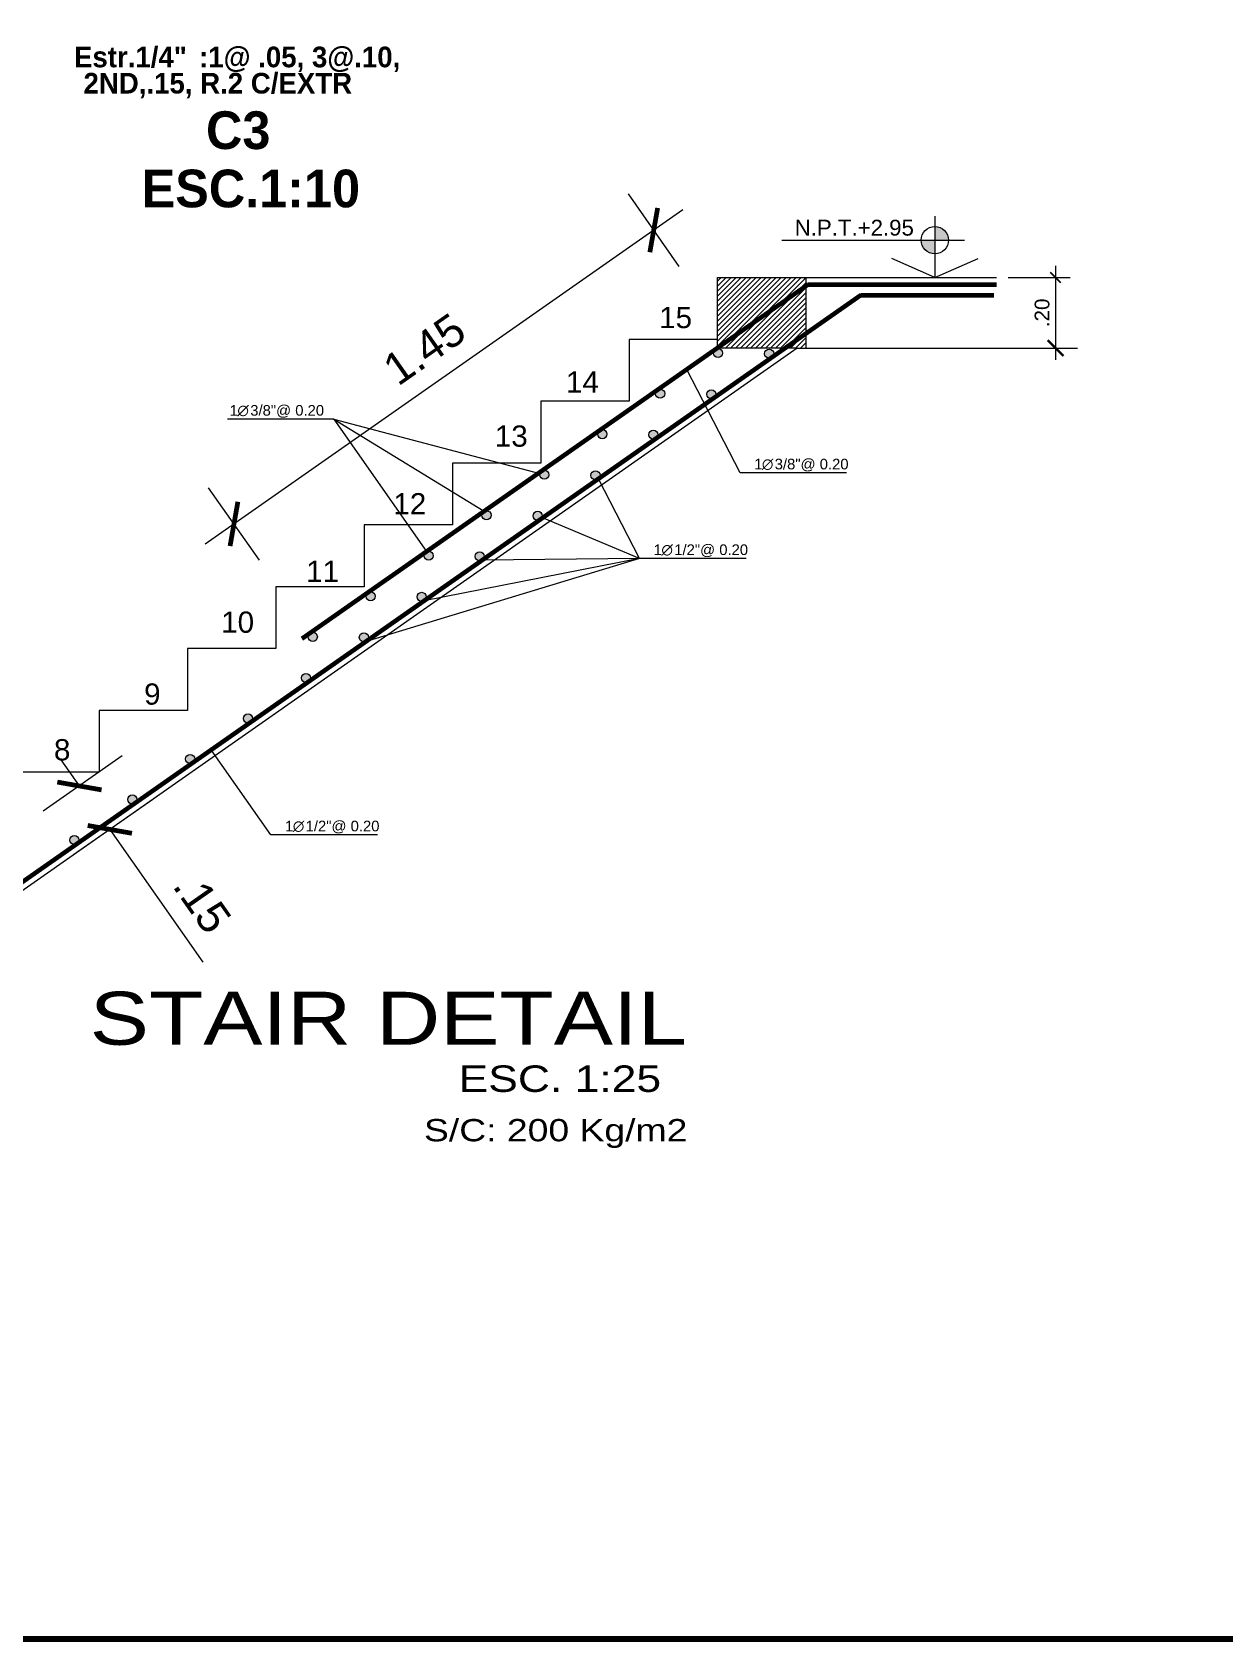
# Model space of a CAD drawing. Header units: millimetres. Extents: x 565 to 912, y 163 to 192.
# Drawn here: x 660.81 to 670.92, y 163.22 to 176.86 of the extents above; entities that cross this region are included whole.
import ezdxf

# ---------------------------------------------------------------- set-up
doc = ezdxf.new("R2010")
doc.units = ezdxf.units.MM
doc.header["$LTSCALE"] = 0.0125
doc.linetypes.add('DASHED2', pattern=[9.525, 6.35, -3.175])
for name, color, linetype, lineweight in [('ACERO', 150, 'Continuous', 60), ('CAPA08', 3, 'Continuous', 0), ('cotas_v', 130, 'Continuous', 20), ('MARKO', 186, 'Continuous', 80), ('proy', 254, 'Continuous', 0), ('PROYECCCIONES', 9, 'DASHED2', 9), ('TEXTO', 6, 'Continuous', 15)]:
    doc.layers.add(name, color=color, linetype=linetype, lineweight=lineweight)
doc.styles.add('ARIAL', font='arial.ttf')
doc.styles.add('NOMBRE-2', font='arial.ttf')
doc.styles.add('op', font='romab___.ttf')
doc.dimstyles.new('PLANTA', dxfattribs={"dimtxt": 0.125, "dimasz": 0.09, "dimexe": 0.125, "dimexo": 0.1, "dimgap": 0.05, "dimtad": 1, "dimzin": 4, "dimdsep": 46, "dimtxsty": 'NOMBRE-2', "dimblk1": 'ARCHTICK', "dimblk2": 'ARCHTICK', "dimsah": 1, "dimcen": 0, "dimdle": 0.1, "dimclrd": 1, "dimclre": 1, "dimclrt": 256, "dimadec": 0, "dimazin": 0, "dimtfac": 1, "dimtmove": 1, "dimatfit": 3, "dimldrblk": 'ARCHTICK', "dimfxl": 0, "dimtolj": 1, "dimtzin": 0, "dimlwd": 0, "dimlwe": 0, "dimarcsym": 0})

# ---------------------------------------------------------------- blocks, each defined once
blk = doc.blocks.new('_ARCHTICK')
at = {"color": 0, "linetype": 'ByBlock', "const_width": 0.15}
blk.add_lwpolyline([(-0.5, -0.5), (0.5, 0.5)], dxfattribs=at)
blk = doc.blocks.new('*D418')
at = {"layer": 'cotas_v', "color": 1, "lineweight": 0, "transparency": 16777216}
for p, q in [((669.496, 174.876), (669.496, 174.076)), ((669.095, 174.776), (669.621, 174.776)), ((669.095, 174.176), (669.621, 174.176))]:
    blk.add_line(p, q, dxfattribs=at)
at = {"layer": 'Defpoints', "color": 0, "transparency": 16777216}
for p in [(668.995, 174.776), (668.995, 174.176), (669.496, 174.176)]:
    blk.add_point(p, dxfattribs=at)
at = {"layer": 'cotas_v', "color": 1, "lineweight": 0, "transparency": 16777216, "xscale": 0.09, "yscale": 0.09, "zscale": 0.09}
for p, rotation in [((669.496, 174.776), 90), ((669.496, 174.176), 270)]:
    blk.add_blockref('_ARCHTICK', p, dxfattribs=dict(at, rotation=rotation))
at = {"layer": 'cotas_v', "transparency": 16777216, "insert": (669.382, 174.476), "char_height": 0.125, "attachment_point": 5, "rotation": 90, "style": 'NOMBRE-2'}
blk.add_mtext('\\A1;.20', dxfattribs=at)

msp = doc.modelspace()

# ---------------------------------------------------------------- hatches: boundary and pattern name
at = {"layer": 'cotas_v'}
h = msp.add_hatch(color=256, dxfattribs=at)
h.paths.add_polyline_path([(668.47179, 175.09292), (668.35542, 175.09292, 0.41421356), (668.47179, 174.97655)])
h.paths.add_polyline_path([(668.47179, 175.09292), (668.58816, 175.09292, 0.41421356), (668.47179, 175.20929)])
at = {"layer": 'proy'}
h = msp.add_hatch(color=256, dxfattribs=at)
h.paths.add_polyline_path([(667.02622, 174.12915, 0.57370086), (667.0839, 174.09543), (667.09011, 174.09978, 0.21889326), (667.10362, 174.12915, 1)])
h.paths.add_polyline_path([(666.61134, 174.16745), (666.60694, 174.16438, 0.2264354), (666.59258, 174.13429, 1), (666.66998, 174.13429, 0.58329151)])
h.paths.add_polyline_path([(666.53468, 173.78508, 0.57370086), (666.59236, 173.75135), (666.59857, 173.7557, 0.21889326), (666.61208, 173.78508, 1)])
h.paths.add_polyline_path([(666.17844, 173.79021, 0.58329151), (666.1198, 173.82337), (666.1154, 173.8203, 0.2264354), (666.10104, 173.79021, 1)])
h.paths.add_polyline_path([(665.6869, 173.44613, 0.58329151), (665.62826, 173.4793), (665.62386, 173.47622, 0.2264354), (665.6095, 173.44613, 1)])
h.paths.add_polyline_path([(666.04314, 173.441, 0.57370086), (666.10082, 173.40727), (666.10703, 173.41162, 0.21889326), (666.12054, 173.441, 1)])
h = msp.add_hatch(color=256, dxfattribs=at)
h.paths.add_polyline_path([(665.19536, 173.10205, 0.58329151), (665.13672, 173.13522), (665.13232, 173.13214, 0.2264354), (665.11796, 173.10205, 1)])
h.paths.add_polyline_path([(665.629, 173.09692, 1), (665.5516, 173.09692, 0.57370086), (665.60928, 173.0632), (665.61549, 173.06754, 0.21889326)])
h.paths.add_polyline_path([(665.13746, 172.75285, 1), (665.06006, 172.75285, 0.57370086), (665.11774, 172.71912), (665.12395, 172.72347, 0.21889326)])
h.paths.add_polyline_path([(664.70382, 172.75798, 0.58329151), (664.64518, 172.79114), (664.64079, 172.78807, 0.2264354), (664.62642, 172.75798, 1)])
h.paths.add_polyline_path([(664.21228, 172.4139, 0.58329151), (664.15364, 172.44706), (664.14925, 172.44399, 0.2264354), (664.13488, 172.4139, 1)])
h.paths.add_polyline_path([(663.72074, 172.06982, 0.58329151), (663.6621, 172.10299), (663.65771, 172.09991, 0.2264354), (663.64334, 172.06982, 1)])
h.paths.add_polyline_path([(664.15438, 172.06469, 1), (664.07698, 172.06469, 0.57370086), (664.13466, 172.03096), (664.14087, 172.03531, 0.21889326)])
h.paths.add_polyline_path([(664.64592, 172.40877, 1), (664.56852, 172.40877, 0.57370086), (664.6262, 172.37504), (664.63241, 172.37939, 0.21889326)])
h = msp.add_hatch(color=256, dxfattribs=at)
h.paths.add_polyline_path([(663.2292, 171.72574, 0.58329151), (663.17056, 171.75891), (663.16617, 171.75583, 0.2264354), (663.1518, 171.72574, 1)])
h.paths.add_polyline_path([(663.66284, 171.72061, 1), (663.58544, 171.72061, 0.57370086), (663.64313, 171.68689), (663.64934, 171.69123, 0.21889326)])
h.paths.add_polyline_path([(663.09391, 171.37654, 0.57370086), (663.15159, 171.34281), (663.1578, 171.34716, 0.21889326), (663.17131, 171.37654, 1)])
h.paths.add_polyline_path([(662.60237, 171.03246, 0.57370086), (662.66005, 170.99873), (662.66626, 171.00308, 0.21889326), (662.67977, 171.03246, 1)])
h.paths.add_polyline_path([(662.11083, 170.68838, 0.57370086), (662.16851, 170.65466), (662.17472, 170.659, 0.21889326), (662.18823, 170.68838, 1)])
h = msp.add_hatch(color=256, dxfattribs=at)
h.paths.add_polyline_path([(661.69669, 170.3443, 1), (661.61929, 170.3443, 0.57370086), (661.67697, 170.31058), (661.68318, 170.31492, 0.21889326)])
h.paths.add_polyline_path([(661.20515, 170.00023, 1), (661.12775, 170.00023, 0.57370086), (661.18543, 169.9665), (661.19164, 169.97085, 0.21889326)])
h.paths.add_polyline_path([(660.71361, 169.65615, 1), (660.63621, 169.65615, 0.57370086), (660.69389, 169.62242), (660.7001, 169.62677, 0.21889326)])
h.paths.add_polyline_path([(660.22207, 169.31207, 1), (660.14467, 169.31207, 0.57370086), (660.20235, 169.27835), (660.20856, 169.28269, 0.21889326)])
h.paths.add_polyline_path([(659.66499, 169.30501), (659.6606, 169.30194, 0.2264354), (659.64624, 169.27185, 1), (659.72364, 169.27185, 0.58329151)])

# ---------------------------------------------------------------- linework, layer by layer
at = {"layer": 'ACERO'}
for p, q in [((667.8418, 174.62596), (656.81607, 166.90795)), ((667.39498, 174.716), (663.09682, 171.70729)), ((667.39498, 174.716), (668.99493, 174.716)), ((667.8418, 174.62596), (668.97128, 174.62596))]:
    msp.add_line(p, q, dxfattribs=at)
at = {"layer": 'CAPA08'}
for p, q in [((666.62607, 174.251), (666.62607, 174.776)), ((666.62607, 174.776), (667.37607, 174.776)), ((667.37607, 174.776), (667.37607, 174.176)), ((667.37607, 174.776), (668.99493, 174.776)), ((666.62607, 174.251), (665.87607, 174.251)), ((665.87607, 174.251), (665.87607, 173.726)), ((666.62607, 174.176), (666.62607, 174.251)), ((667.30364, 174.176), (656.87607, 166.87671)), ((667.30364, 174.176), (666.62607, 174.176)), ((667.30364, 174.176), (668.99493, 174.176)), ((665.87607, 173.726), (665.12607, 173.726)), ((665.12607, 173.726), (665.12607, 173.201)), ((664.37607, 173.201), (664.37607, 172.676)), ((665.12607, 173.201), (664.37607, 173.201)), ((664.37607, 172.676), (663.62607, 172.676)), ((663.62607, 172.676), (663.62607, 172.151)), ((662.87607, 172.151), (662.87607, 171.626)), ((663.62607, 172.151), (662.87607, 172.151)), ((662.12607, 171.626), (662.12607, 171.101)), ((662.87607, 171.626), (662.12607, 171.626)), ((661.37607, 171.101), (661.37607, 170.576)), ((662.12607, 171.101), (661.37607, 171.101)), ((661.37607, 170.576), (660.62607, 170.576))]:
    msp.add_line(p, q, dxfattribs=at)
at = {"layer": 'cotas_v', "color": 1, "lineweight": 0}
for p, q in [((666.30116, 174.86991), (665.86999, 175.48587)), ((666.33081, 175.3507), (662.27561, 172.51206)), ((668.63745, 174.176), (669.6837, 174.176)), ((662.73751, 172.37535), (662.30633, 172.99131)), ((661.57309, 170.71392), (660.90224, 170.24432)), ((661.20945, 170.45937), (661.05462, 170.68056)), ((661.83115, 170.34526), (661.1603, 169.87567)), ((661.46751, 170.09072), (662.25603, 168.96425))]:
    msp.add_line(p, q, dxfattribs=at)
at = {"layer": 'cotas_v'}
for p, q in [((668.47179, 175.29627), (668.47179, 174.776)), ((667.17335, 175.09292), (668.72199, 175.09292)), ((668.47179, 174.776), (668.10522, 174.93605)), ((668.47179, 174.776), (668.83836, 174.93605))]:
    msp.add_line(p, q, dxfattribs=at)
for centre, radius in [((668.47179, 175.09292), 0.11637), ((666.63128, 174.13429), 0.0387), ((667.06492, 174.12915), 0.0387), ((666.13974, 173.79021), 0.0387), ((666.57338, 173.78508), 0.0387), ((665.6482, 173.44613), 0.0387), ((666.08184, 173.441), 0.0387), ((665.15666, 173.10205), 0.0387), ((665.5903, 173.09692), 0.0387), ((664.66512, 172.75798), 0.0387), ((665.09876, 172.75285), 0.0387), ((664.17358, 172.4139), 0.0387), ((664.60722, 172.40877), 0.0387), ((663.68204, 172.06982), 0.0387), ((664.11568, 172.06469), 0.0387), ((663.1905, 171.72574), 0.0387), ((663.62414, 171.72061), 0.0387), ((663.13261, 171.37654), 0.0387), ((662.64107, 171.03246), 0.0387), ((662.14953, 170.68838), 0.0387), ((661.65799, 170.3443), 0.0387), ((661.16645, 170.00023), 0.0387)]:
    msp.add_circle(centre, radius, dxfattribs=at)
at = {"layer": 'MARKO'}
msp.add_lwpolyline([(634.72436, 191.71852), (634.72436, 163.21852), (698.31762, 163.21852), (698.31762, 191.71852)], close=True, dxfattribs=at)
at = {"layer": 'proy'}
for p, q in [((666.62607, 174.19229), (667.20978, 174.776)), ((666.62607, 174.23472), (667.16736, 174.776)), ((666.62607, 174.27714), (667.12493, 174.776)), ((666.62607, 174.31957), (667.08251, 174.776)), ((666.62607, 174.362), (667.04008, 174.776)), ((666.62607, 174.40442), (666.99765, 174.776)), ((666.62607, 174.44685), (666.95523, 174.776)), ((666.62607, 174.48928), (666.9128, 174.776)), ((666.62607, 174.5317), (666.87037, 174.776)), ((666.62607, 174.57413), (666.82795, 174.776)), ((666.62607, 174.61656), (666.78552, 174.776)), ((666.62607, 174.65898), (666.74309, 174.776)), ((666.62607, 174.70141), (666.70067, 174.776)), ((666.62607, 174.74383), (666.65824, 174.776)), ((666.65221, 174.176), (667.25221, 174.776)), ((666.69464, 174.176), (667.29464, 174.776)), ((666.73706, 174.176), (667.33706, 174.776)), ((666.77949, 174.176), (667.37607, 174.77259)), ((666.82192, 174.176), (667.37607, 174.73016)), ((666.86434, 174.176), (667.37607, 174.68773)), ((666.90677, 174.176), (667.37607, 174.64531)), ((666.9492, 174.176), (667.37607, 174.60288)), ((666.99162, 174.176), (667.37607, 174.56045)), ((667.03405, 174.176), (667.37607, 174.51803)), ((667.07647, 174.176), (667.37607, 174.4756)), ((667.1189, 174.176), (667.37607, 174.43317)), ((667.16133, 174.176), (667.37607, 174.39075)), ((667.20375, 174.176), (667.37607, 174.34832)), ((667.24618, 174.176), (667.37607, 174.3059)), ((667.28861, 174.176), (667.37607, 174.26347)), ((667.33103, 174.176), (667.37607, 174.22104)), ((667.37346, 174.176), (667.37607, 174.17862)), ((666.81755, 173.11646), (666.36596, 173.99569)), ((663.3694, 173.57251), (662.46511, 173.57251)), ((663.3694, 173.57251), (664.64518, 172.79114)), ((663.3694, 173.57251), (665.11924, 173.1119)), ((663.3694, 173.57251), (664.15604, 172.44874)), ((667.72185, 173.11646), (666.81755, 173.11646)), ((665.96477, 172.38935), (665.61549, 173.06754)), ((665.96477, 172.38935), (665.13445, 172.73787)), ((665.96477, 172.38935), (663.63537, 171.68358)), ((665.96477, 172.38935), (664.13466, 172.03096)), ((665.96477, 172.38935), (664.6262, 172.37504)), ((666.86906, 172.38935), (665.96477, 172.38935)), ((662.83541, 170.04343), (662.32894, 170.76696)), ((663.7397, 170.04343), (662.83541, 170.04343))]:
    msp.add_line(p, q, dxfattribs=at)

# ---------------------------------------------------------------- block references
at = {"layer": 'cotas_v', "color": 1, "lineweight": 0}
for p, xscale, yscale, zscale, rotation in [((666.08504, 175.17866), 0.2700000000000511, 0.2700000000000511, 0.2700000000000511, 34.9920201985468), ((669.4962, 174.176), 0.135, 0.135, 0.135, 90), ((662.52138, 172.6841), 0.2700000000000513, 0.2700000000000513, 0.2700000000000513, 214.9920201985468), ((661.20945, 170.45937), 0.2699999999999604, 0.2699999999999604, 0.2699999999999604, 304.9920201985824), ((661.46751, 170.09072), 0.2699999999999604, 0.2699999999999604, 0.2699999999999604, 124.9920201985824)]:
    msp.add_blockref('_ARCHTICK', p, dxfattribs=dict(at, xscale=xscale, yscale=yscale, zscale=zscale, rotation=rotation))

# ---------------------------------------------------------------- texts
at = {"layer": 'cotas_v', "style": 'NOMBRE-2'}
for s, height, p in [('15', 0.18, (666.13062, 174.34623)), ('14', 0.18, (665.33979, 173.79973)), ('1', 0.09, (662.48499, 173.60324)), ('∅', 0.09, (662.55049, 173.60324)), ('3/8"@ 0.20', 0.09, (662.65962, 173.60324)), ('13', 0.18, (664.73567, 173.33991)), ('1', 0.09, (666.93734, 173.1472)), ('∅', 0.09, (667.00284, 173.1472)), ('3/8"@ 0.20', 0.09, (667.11197, 173.1472)), ('12', 0.18, (663.87435, 172.76545)), ('1', 0.09, (666.08456, 172.42008)), ('∅', 0.09, (666.15006, 172.42008)), ('1/2"@ 0.20', 0.09, (666.25918, 172.42008)), ('11', 0.18, (663.13394, 172.19202)), ('10', 0.18, (662.41261, 171.76016)), ('9', 0.18, (661.75829, 171.1498)), ('8', 0.18, (660.99295, 170.67705)), ('1', 0.09, (662.9552, 170.07416)), ('∅', 0.09, (663.0207, 170.07416)), ('1/2"@ 0.20', 0.09, (663.12982, 170.07416))]:
    msp.add_text(s, height=height, dxfattribs=at).set_placement(p)
at = {"layer": 'cotas_v', "char_height": 0.27, "attachment_point": 5, "style": 'NOMBRE-2'}
for s, insert, rotation in [('\\A1;1.45', (664.13813, 174.1672), 34.99202), ('\\A1;.15', (662.25243, 169.47136), 304.99202)]:
    msp.add_mtext(s, dxfattribs=dict(at, insert=insert, rotation=rotation))
at = {"layer": 'proy', "style": 'NOMBRE-2'}
msp.add_text('N.P.T.+2.95', height=0.135, dxfattribs=at).set_placement((667.28177, 175.13159))
at = {"layer": 'PROYECCCIONES', "style": 'op'}
for s, height, p in [('Estr.1/4"', 0.175313, (661.16342, 176.56079)), (':1@ .05, 3@.10, ', 0.1753129, (662.22497, 176.56079)), ('2ND,.15, R.2 C/EXTR', 0.1753129, (661.24419, 176.33793)), ('C3', 0.319878, (662.28392, 175.86701)), ('ESC.1:10', 0.319878, (661.73726, 175.372))]:
    msp.add_text(s, height=height, dxfattribs=at).set_placement(p)
at = {"layer": 'TEXTO', "color": 6, "style": 'ARIAL', "width": 1.2}
for s, height, p in [('STAIR DETAIL', 0.45, (661.29649, 168.26227)), ('ESC. 1:25', 0.225, (664.42843, 167.86184)), ('S/C: 200 Kg/m2', 0.189, (664.13423, 167.44276))]:
    msp.add_text(s, height=height, dxfattribs=at).set_placement(p)

# ---------------------------------------------------------------- dimensions: what is measured, and where the dimension line sits
at = {"layer": 'cotas_v'}
dim = msp.add_linear_dim(base=(669.4962, 174.176), p1=(668.99493, 174.776), p2=(668.99493, 174.176), angle=90, text='.20', dimstyle='PLANTA', dxfattribs=at)
dim.commit()
dim.dimension.update_dxf_attribs({"geometry": '*D418', "text_midpoint": (669.38238, 174.476)})

doc.saveas('drawing.dxf')
